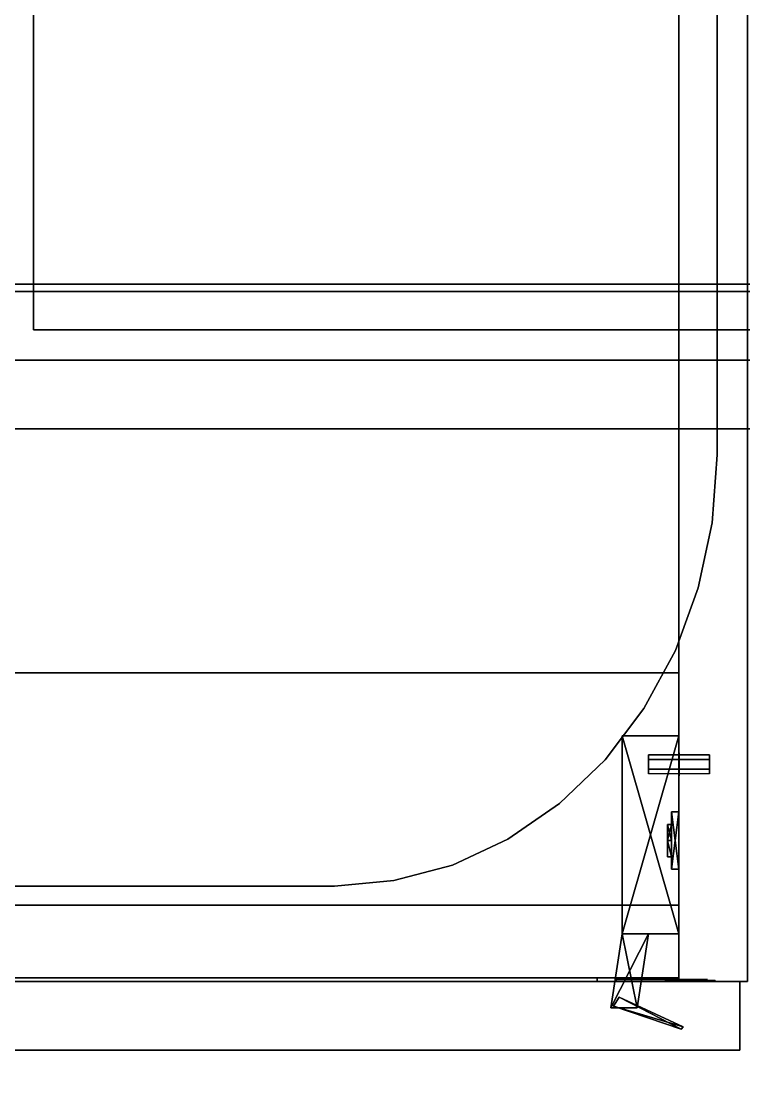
# Model space of a CAD drawing. Extents: x 0 to 6014, y -2463 to 0.
# Drawn here: x 2682.3 to 2872, y -820.3 to -541.1 of the extents above; entities that cross this region are included whole.
import ezdxf

# ---------------------------------------------------------------- set-up
doc = ezdxf.new("R2010")
doc.units = 0
for name, color, linetype in [('LAYER0', 7, 'CONTINUOUS'), ('LAYER1', 7, 'CONTINUOUS'), ('LAYER139', 7, 'CONTINUOUS'), ('LAYER140', 7, 'CONTINUOUS'), ('LAYER172', 34, 'CONTINUOUS'), ('LAYER256', 251, 'CONTINUOUS'), ('LAYER257', 251, 'CONTINUOUS'), ('LAYER277', 7, 'CONTINUOUS'), ('LAYER288', 34, 'CONTINUOUS'), ('LAYER379', 34, 'CONTINUOUS'), ('LAYER383', 7, 'CONTINUOUS'), ('LAYER43', 7, 'CONTINUOUS'), ('LAYER53', 7, 'CONTINUOUS'), ('LAYER54', 7, 'CONTINUOUS'), ('LAYER56', 28, 'CONTINUOUS'), ('LAYER57', 253, 'CONTINUOUS'), ('LAYER58', 28, 'CONTINUOUS'), ('LAYER59', 253, 'CONTINUOUS'), ('LAYER60', 250, 'CONTINUOUS'), ('LAYER61', 7, 'CONTINUOUS'), ('LAYER64', 254, 'CONTINUOUS')]:
    doc.layers.add(name, color=color, linetype=linetype)

msp = doc.modelspace()

# ---------------------------------------------------------------- linework, layer by layer
at = {"layer": 'LAYER0'}
for points, invisible_edges in [([(1510, -275), (4585, -10), (2107, -1850), (1510, -275)], 7), ([(1510, -10, 5), (2107, -1850, 5), (4585, -10, 5), (1510, -10, 5)], 3), ([(2107, -1850), (4585, -10), (2107, -2463), (2107, -1850)], 3), ([(2107, -2463), (4585, -10), (4585, -650), (2107, -2463)], 5), ([(4585, -10, 5), (2107, -1850, 5), (4585, -650, 5), (4585, -10, 5)], 3), ([(2107, -2463), (4585, -650), (6013.69, -2463), (2107, -2463)], 3), ([(2107, -1850, 5), (6013.69, -2463, 5), (4585, -650, 5), (2107, -1850, 5)], 7)]:
    msp.add_3dface(points, dxfattribs=dict(at, invisible_edges=invisible_edges))
at = {"layer": 'LAYER139', "invisible_edges": 1}
for points in [[(2573, -160, 2384), (3434, -630, 2384), (3434, -160, 2384), (2573, -160, 2384)], [(3434, -630, 2384), (2573, -160, 2384), (2573, -630, 2384), (3434, -630, 2384)], [(2573, -630, 2366), (3434, -160, 2366), (3434, -630, 2366), (2573, -630, 2366)], [(3434, -160, 2366), (2573, -630, 2366), (2573, -160, 2366), (3434, -160, 2366)], [(2573, -630, 2366), (3434, -630, 2384), (2573, -630, 2384), (2573, -630, 2366)], [(3434, -630, 2384), (2573, -630, 2366), (3434, -630, 2366), (3434, -630, 2384)]]:
    msp.add_3dface(points, dxfattribs=at)
at = {"layer": 'LAYER140', "invisible_edges": 1}
for points in [[(3434, -160, 1906), (2573, -630, 1906), (2573, -160, 1906), (3434, -160, 1906)], [(2573, -630, 1906), (3434, -160, 1906), (3434, -630, 1906), (2573, -630, 1906)], [(3434, -630, 1924), (2573, -160, 1924), (2573, -630, 1924), (3434, -630, 1924)], [(2573, -160, 1924), (3434, -630, 1924), (3434, -160, 1924), (2573, -160, 1924)], [(3434, -630, 1924), (2573, -630, 1906), (3434, -630, 1906), (3434, -630, 1924)], [(2573, -630, 1906), (3434, -630, 1924), (2573, -630, 1924), (2573, -630, 1906)]]:
    msp.add_3dface(points, dxfattribs=at)
at = {"layer": 'LAYER172', "invisible_edges": 1}
for points in [[(3002, -630, 1872), (2557, -630, 2382), (3002, -630, 2382), (3002, -630, 1872)], [(2557, -630, 2382), (3002, -630, 1872), (2557, -630, 1872), (2557, -630, 2382)], [(3002, -630, 1872), (2557, -648, 1872), (2557, -630, 1872), (3002, -630, 1872)], [(2557, -648, 1872), (3002, -630, 1872), (3002, -648, 1872), (2557, -648, 1872)], [(3002, -648, 2382), (2557, -630, 2382), (2557, -648, 2382), (3002, -648, 2382)], [(2557, -630, 2382), (3002, -648, 2382), (3002, -630, 2382), (2557, -630, 2382)], [(2557, -648, 1872), (3002, -648, 2382), (2557, -648, 2382), (2557, -648, 1872)], [(3002, -648, 2382), (2557, -648, 1872), (3002, -648, 1872), (3002, -648, 2382)]]:
    msp.add_3dface(points, dxfattribs=at)
at = {"layer": 'LAYER256', "invisible_edges": 1}
for points in [[(2454, -160, 1886), (3437, -610, 1886), (3437, -160, 1886), (2454, -160, 1886)], [(3437, -610, 1886), (2454, -160, 1886), (2454, -610, 1886), (3437, -610, 1886)], [(2454, -610, 1868), (3437, -160, 1868), (3437, -610, 1868), (2454, -610, 1868)], [(3437, -160, 1868), (2454, -610, 1868), (2454, -160, 1868), (3437, -160, 1868)], [(2454, -610, 1868), (3437, -610, 1886), (2454, -610, 1886), (2454, -610, 1868)], [(3437, -610, 1886), (2454, -610, 1868), (3437, -610, 1868), (3437, -610, 1886)]]:
    msp.add_3dface(points, dxfattribs=at)
at = {"layer": 'LAYER257', "invisible_edges": 1}
for points in [[(3437, -160, 1470), (2454, -610, 1470), (2454, -160, 1470), (3437, -160, 1470)], [(2454, -610, 1470), (3437, -160, 1470), (3437, -610, 1470), (2454, -610, 1470)], [(3437, -610, 1488), (2454, -160, 1488), (2454, -610, 1488), (3437, -610, 1488)], [(2454, -160, 1488), (3437, -610, 1488), (3437, -160, 1488), (2454, -160, 1488)], [(3437, -610, 1488), (2454, -610, 1470), (3437, -610, 1470), (3437, -610, 1488)], [(2454, -610, 1470), (3437, -610, 1488), (2454, -610, 1488), (2454, -610, 1470)]]:
    msp.add_3dface(points, dxfattribs=at)
at = {"layer": 'LAYER277', "invisible_edges": 1}
for points in [[(2685.5, -622, 1837), (2685.5, -190, 1487), (2685.5, -622, 1487), (2685.5, -622, 1837)], [(2685.5, -190, 1487), (2685.5, -622, 1837), (2685.5, -190, 1837), (2685.5, -190, 1487)], [(3205.5, -622, 1487), (2685.5, -190, 1487), (3205.5, -190, 1487), (3205.5, -622, 1487)], [(2685.5, -190, 1487), (3205.5, -622, 1487), (2685.5, -622, 1487), (2685.5, -190, 1487)], [(2685.5, -622, 1837), (3205.5, -190, 1837), (2685.5, -190, 1837), (2685.5, -622, 1837)], [(3205.5, -190, 1837), (2685.5, -622, 1837), (3205.5, -622, 1837), (3205.5, -190, 1837)], [(3205.5, -622, 1487), (2685.5, -622, 1837), (2685.5, -622, 1487), (3205.5, -622, 1487)], [(2685.5, -622, 1837), (3205.5, -622, 1487), (3205.5, -622, 1837), (2685.5, -622, 1837)]]:
    msp.add_3dface(points, dxfattribs=at)
at = {"layer": 'LAYER288', "invisible_edges": 1}
for points in [[(1658, -480, 1905), (3452, -630, 1905), (3452, -480, 1905), (1658, -480, 1905)], [(3452, -630, 1905), (1658, -480, 1905), (1658, -630, 1905), (3452, -630, 1905)], [(1658, -630, 1887), (3452, -480, 1887), (3452, -630, 1887), (1658, -630, 1887)], [(3452, -480, 1887), (1658, -630, 1887), (1658, -480, 1887), (3452, -480, 1887)], [(1658, -630, 1887), (3452, -630, 1905), (1658, -630, 1905), (1658, -630, 1887)], [(3452, -630, 1905), (1658, -630, 1887), (3452, -630, 1887), (3452, -630, 1905)]]:
    msp.add_3dface(points, dxfattribs=at)
at = {"layer": 'LAYER379', "invisible_edges": 1}
for points in [[(3452, -612, 2574), (1658, -612, 2385), (1658, -612, 2574), (3452, -612, 2574)], [(1658, -612, 2385), (3452, -612, 2574), (3452, -612, 2385), (1658, -612, 2385)], [(3452, -630, 2385), (1658, -612, 2385), (3452, -612, 2385), (3452, -630, 2385)], [(1658, -612, 2385), (3452, -630, 2385), (1658, -630, 2385), (1658, -612, 2385)], [(1658, -630, 2574), (3452, -612, 2574), (1658, -612, 2574), (1658, -630, 2574)], [(3452, -612, 2574), (1658, -630, 2574), (3452, -630, 2574), (3452, -612, 2574)], [(3452, -630, 2385), (1658, -630, 2574), (1658, -630, 2385), (3452, -630, 2385)], [(1658, -630, 2574), (3452, -630, 2385), (3452, -630, 2574), (1658, -630, 2574)]]:
    msp.add_3dface(points, dxfattribs=at)
at = {"layer": 'LAYER383'}
for points, invisible_edges in [([(3455, -833, 895), (2865.03, -654.77, 895), (3455, -170, 895), (3455, -833, 895)], 3), ([(2865.03, -453.84, 895), (3455, -170, 895), (2865.03, -654.77, 895), (2865.03, -453.84, 895)], 3), ([(3455, -170, 915), (2865.03, -453.84, 915), (3455, -833, 915), (3455, -170, 915)], 3), ([(2865.03, -654.77, 915), (3455, -833, 915), (2865.03, -453.84, 915), (2865.03, -654.77, 915)], 3), ([(3455, -833, 895), (2863.72, -672.67, 895), (2865.03, -654.77, 895), (3455, -833, 895)], 5), ([(2863.72, -672.67, 915), (3455, -833, 915), (2865.03, -654.77, 915), (2863.72, -672.67, 915)], 3), ([(3455, -833, 895), (2860.08, -689.6799, 895), (2863.72, -672.67, 895), (3455, -833, 895)], 5), ([(2860.08, -689.6799, 915), (3455, -833, 915), (2863.72, -672.67, 915), (2860.08, -689.6799, 915)], 3), ([(3455, -833, 895), (2854.09, -706.11, 895), (2860.08, -689.6799, 895), (3455, -833, 895)], 5), ([(2854.09, -706.11, 915), (3455, -833, 915), (2860.08, -689.6799, 915), (2854.09, -706.11, 915)], 3), ([(3455, -833, 895), (2845.76, -721.36, 895), (2854.09, -706.11, 895), (3455, -833, 895)], 5), ([(2845.76, -721.36, 915), (3455, -833, 915), (2854.09, -706.11, 915), (2845.76, -721.36, 915)], 3), ([(3455, -833, 895), (2835.61, -734.85, 895), (2845.76, -721.36, 895), (3455, -833, 895)], 5), ([(2835.61, -734.85, 915), (3455, -833, 915), (2845.76, -721.36, 915), (2835.61, -734.85, 915)], 3), ([(3455, -833, 895), (2823.63, -746.29, 895), (2835.61, -734.85, 895), (3455, -833, 895)], 5), ([(2823.63, -746.29, 915), (3455, -833, 915), (2835.61, -734.85, 915), (2823.63, -746.29, 915)], 3), ([(3455, -833, 895), (2810.09, -755.6799, 895), (2823.63, -746.29, 895), (3455, -833, 895)], 5), ([(2810.09, -755.6799, 915), (3455, -833, 915), (2823.63, -746.29, 915), (2810.09, -755.6799, 915)], 3), ([(3455, -833, 895), (2795.51, -762.4299, 895), (2810.09, -755.6799, 895), (3455, -833, 895)], 5), ([(2795.51, -762.4299, 915), (3455, -833, 915), (2810.09, -755.6799, 915), (2795.51, -762.4299, 915)], 3), ([(150, -833, 895), (1005.45, -762.3, 895), (3455, -833, 895), (150, -833, 895)], 3), ([(1005.45, -762.3, 915), (150, -833, 915), (3455, -833, 915), (1005.45, -762.3, 915)], 5), ([(3455, -833, 895), (1005.45, -762.3, 895), (1363.41, -762.3, 895), (3455, -833, 895)], 5), ([(1005.45, -762.3, 915), (3455, -833, 915), (1363.41, -762.3, 915), (1005.45, -762.3, 915)], 3), ([(3455, -833, 895), (1363.41, -762.3, 895), (2524.74, -768, 895), (3455, -833, 895)], 7), ([(1363.41, -762.3, 915), (3455, -833, 915), (2524.74, -768, 915), (1363.41, -762.3, 915)], 7), ([(3455, -833, 895), (2780.15, -766.53, 895), (2795.51, -762.4299, 895), (3455, -833, 895)], 5), ([(2780.15, -766.53, 915), (3455, -833, 915), (2795.51, -762.4299, 915), (2780.15, -766.53, 915)], 3), ([(3455, -833, 895), (2764.53, -768, 895), (2780.15, -766.53, 895), (3455, -833, 895)], 5), ([(2764.53, -768, 915), (3455, -833, 915), (2780.15, -766.53, 915), (2764.53, -768, 915)], 3), ([(3455, -833, 895), (2524.74, -768, 895), (2764.53, -768, 895), (3455, -833, 895)], 5), ([(2524.74, -768, 915), (3455, -833, 915), (2764.53, -768, 915), (2524.74, -768, 915)], 3)]:
    msp.add_3dface(points, dxfattribs=dict(at, invisible_edges=invisible_edges))
at = {"layer": 'LAYER43', "invisible_edges": 1}
for points in [[(2855, -160, 156), (2421, -793, 156), (2421, -160, 156), (2855, -160, 156)], [(2421, -793, 156), (2855, -160, 156), (2855, -793, 156), (2421, -793, 156)], [(2855, -793, 174), (2421, -160, 174), (2421, -793, 174), (2855, -793, 174)], [(2421, -160, 174), (2855, -793, 174), (2855, -160, 174), (2421, -160, 174)], [(2855, -160, 156), (2855, -793, 174), (2855, -793, 156), (2855, -160, 156)], [(2855, -793, 174), (2855, -160, 156), (2855, -160, 174), (2855, -793, 174)], [(2855, -793, 174), (2421, -793, 156), (2855, -793, 156), (2855, -793, 174)], [(2421, -793, 156), (2855, -793, 174), (2421, -793, 174), (2421, -793, 156)]]:
    msp.add_3dface(points, dxfattribs=at)
at = {"layer": 'LAYER53', "invisible_edges": 1}
for points in [[(2855, -160, 155), (2855, -793, 905), (2855, -160, 905), (2855, -160, 155)], [(2855, -793, 905), (2855, -160, 155), (2855, -793, 155), (2855, -793, 905)], [(2855, -160, 155), (2873, -793, 155), (2855, -793, 155), (2855, -160, 155)], [(2873, -793, 155), (2855, -160, 155), (2873, -160, 155), (2873, -793, 155)], [(2873, -160, 905), (2855, -793, 905), (2873, -793, 905), (2873, -160, 905)], [(2855, -793, 905), (2873, -160, 905), (2855, -160, 905), (2855, -793, 905)], [(2873, -793, 155), (2855, -793, 905), (2855, -793, 155), (2873, -793, 155)], [(2855, -793, 905), (2873, -793, 155), (2873, -793, 905), (2855, -793, 905)]]:
    msp.add_3dface(points, dxfattribs=at)
at = {"layer": 'LAYER54', "invisible_edges": 1}
for points in [[(2855, -712, 886.5), (2421, -792, 886.5), (2421, -712, 886.5), (2855, -712, 886.5)], [(2421, -792, 886.5), (2855, -712, 886.5), (2855, -792, 886.5), (2421, -792, 886.5)], [(2421, -712, 904.5), (2855, -712, 886.5), (2421, -712, 886.5), (2421, -712, 904.5)], [(2855, -712, 886.5), (2421, -712, 904.5), (2855, -712, 904.5), (2855, -712, 886.5)], [(2855, -792, 904.5), (2421, -712, 904.5), (2421, -792, 904.5), (2855, -792, 904.5)], [(2421, -712, 904.5), (2855, -792, 904.5), (2855, -712, 904.5), (2421, -712, 904.5)], [(2855, -712, 886.5), (2855, -792, 904.5), (2855, -792, 886.5), (2855, -712, 886.5)], [(2855, -792, 904.5), (2855, -712, 886.5), (2855, -712, 904.5), (2855, -792, 904.5)], [(2855, -792, 904.5), (2421, -792, 886.5), (2855, -792, 886.5), (2855, -792, 904.5)], [(2421, -792, 886.5), (2855, -792, 904.5), (2421, -792, 904.5), (2421, -792, 886.5)]]:
    msp.add_3dface(points, dxfattribs=at)
at = {"layer": 'LAYER56'}
for points in [[(2833.5, -792, 279), (2833.5, -793, 279), (2833.5, -792, 279)], [(2833.5, -792, 237), (2851.5, -792, 237), (2851.5, -792, 237), (2833.5, -792, 237)], [(2833.5, -792, 279), (2851.5, -792, 279), (2851.5, -792, 279), (2833.5, -792, 279)], [(2851.5, -792, 237), (2851.5, -793, 237), (2833.5, -793, 237), (2833.5, -792, 237)], [(2833.5, -793, 237), (2833.5, -793, 279), (2833.5, -792, 279), (2833.5, -792, 237)], [(2851.5, -792, 279), (2851.5, -793, 279), (2833.5, -793, 279), (2833.5, -792, 279)], [(2833.5, -793, 237), (2851.5, -793, 237), (2851.5, -793, 279), (2833.5, -793, 279)], [(2838.5, -792, 249), (2838.5, -793, 249), (2838.5, -793, 267), (2838.5, -792, 267)], [(2838.5, -792, 249), (2838.5, -793, 249), (2851.5, -793, 249), (2851.5, -792, 249)], [(2838.5, -792, 267), (2838.5, -793, 267), (2851.5, -793, 267), (2851.5, -792, 267)], [(2838.5, -793, 249), (2838.5, -793, 267), (2838.5, -793, 249)], [(2851.5, -792, 249), (2851.5, -793, 249), (2851.5, -793, 237), (2851.5, -792, 237)], [(2851.5, -792, 267), (2851.5, -793, 267), (2851.5, -793, 279), (2851.5, -792, 279)], [(2851.5, -793, 249), (2851.5, -793, 237), (2851.5, -793, 249)], [(2851.5, -793, 267), (2851.5, -793, 279), (2851.5, -793, 267)]]:
    msp.add_3dface(points, dxfattribs=at)
for points, invisible_edges in [([(2833.5, -792, 279), (2833.5, -792, 237), (2838.5, -792, 249), (2838.5, -792, 267)], 10), ([(2833.5, -792, 237), (2838.5, -792, 249), (2851.5, -792, 249), (2851.5, -792, 237)], 1), ([(2833.5, -792, 279), (2838.5, -792, 267), (2851.5, -792, 267), (2851.5, -792, 279)], 1), ([(2851.5, -792.5, 267), (2851.5, -792.5, 249), (2838.5, -792.5, 249), (2838.5, -792.5, 267)], 1), ([(2855.709, -792.5, 263.3167), (2855.5, -792.5, 252.5), (2851.5, -792.5, 249), (2851.5, -792.5, 267)], 5), ([(2851.5, -792.75, 245), (2856.475, -792.75, 245.9896), (2855.5, -792.75, 252.5), (2851.5, -792.75, 249)], 2), ([(2856.475, -792.75, 270.0104), (2851.5, -792.75, 271), (2851.5, -792.75, 267), (2855.5, -792.75, 263.5)], 8), ([(2862.5, -792.5, 263.5), (2862.5, -792.5, 252.5), (2855.5, -792.5, 252.5), (2855.709, -792.5, 263.3167)], 4), ([(2856.475, -792.75, 245.9896), (2860.692, -792.75, 248.8076), (2859, -792.75, 252.5), (2855.5, -792.75, 252.5)], 10), ([(2860.692, -792.75, 267.1924), (2856.475, -792.75, 270.0104), (2855.5, -792.75, 263.5), (2859, -792.75, 263.5)], 10), ([(2860.692, -792.75, 248.8076), (2863.51, -792.75, 253.0251), (2862.5, -792.75, 252.5), (2859, -792.75, 252.5)], 10), ([(2863.51, -792.75, 262.9749), (2860.692, -792.75, 267.1924), (2859, -792.75, 263.5), (2862.5, -792.75, 263.5)], 10), ([(2863.51, -792.75, 253.0251), (2864.5, -792.75, 258), (2862.5, -792.75, 258), (2862.5, -792.75, 252.5)], 10), ([(2864.5, -792.75, 258), (2863.51, -792.75, 262.9749), (2862.5, -792.75, 263.5), (2862.5, -792.75, 258)], 10)]:
    msp.add_3dface(points, dxfattribs=dict(at, invisible_edges=invisible_edges))
at = {"layer": 'LAYER57'}
for points in [[(2855, -780.5, 251.2174), (2840.079, -780.5, 251.2174), (2855, -728.5, 251.2174), (2855, -780.5, 251.2174)], [(2855, -728.5, 251.2174), (2840.079, -780.5, 251.2174), (2840.079, -728.5, 251.2174), (2855, -728.5, 251.2174)], [(2855, -728.5, 251.2174), (2840.079, -728.5, 251.2174), (2855, -728.5, 264.7826), (2855, -728.5, 251.2174)], [(2855, -728.5, 264.7826), (2840.079, -728.5, 251.2174), (2840.079, -728.5, 264.7826), (2855, -728.5, 264.7826)], [(2855, -728.5, 264.7826), (2840.079, -728.5, 264.7826), (2855, -780.5, 264.7826), (2855, -728.5, 264.7826)], [(2855, -780.5, 264.7826), (2840.079, -728.5, 264.7826), (2840.079, -780.5, 264.7826), (2855, -780.5, 264.7826)], [(2840.079, -780.5, 251.2174), (2840.079, -780.5, 264.7826), (2840.079, -728.5, 251.2174), (2840.079, -780.5, 251.2174)], [(2840.079, -728.5, 251.2174), (2840.079, -780.5, 264.7826), (2840.079, -728.5, 264.7826), (2840.079, -728.5, 251.2174)], [(2853.01, -763.5, 284), (2855, -763.5, 284), (2855, -748.5, 284), (2853.01, -763.5, 284)], [(2853.01, -763.5, 284), (2855, -748.5, 284), (2853.01, -748.5, 284), (2853.01, -763.5, 284)], [(2853.01, -748.5, 284), (2855, -748.5, 284), (2855, -748.5, 232), (2853.01, -748.5, 284)], [(2853.01, -748.5, 284), (2855, -748.5, 232), (2853.01, -748.5, 232), (2853.01, -748.5, 284)], [(2853.01, -748.5, 232), (2855, -748.5, 232), (2855, -763.5, 232), (2853.01, -748.5, 232)], [(2853.01, -748.5, 232), (2855, -763.5, 232), (2853.01, -763.5, 232), (2853.01, -748.5, 232)], [(2853.01, -763.5, 232), (2853.01, -763.5, 284), (2853.01, -748.5, 284), (2853.01, -763.5, 232)], [(2853.01, -763.5, 232), (2853.01, -748.5, 284), (2853.01, -748.5, 232), (2853.01, -763.5, 232)], [(2852.016, -756, 271.2909), (2852.016, -751.7573, 276.0869), (2853.01, -756, 271.2909), (2852.016, -756, 271.2909)], [(2853.01, -756, 271.2909), (2852.016, -751.7573, 276.0869), (2853.01, -751.7573, 276.0869), (2853.01, -756, 271.2909)], [(2852.016, -751.7573, 276.0869), (2852.016, -756, 280.883), (2853.01, -751.7573, 276.0869), (2852.016, -751.7573, 276.0869)], [(2853.01, -751.7573, 276.0869), (2852.016, -756, 280.883), (2853.01, -756, 280.883), (2853.01, -751.7573, 276.0869)], [(2852.016, -756, 280.883), (2852.016, -751.7573, 276.0869), (2852.016, -760.2427, 276.0869), (2852.016, -756, 280.883)], [(2852.016, -760.2427, 276.0869), (2852.016, -751.7573, 276.0869), (2852.016, -756, 271.2909), (2852.016, -760.2427, 276.0869)], [(2852.016, -756, 235.117), (2852.016, -751.7573, 239.913), (2853.01, -756, 235.117), (2852.016, -756, 235.117)], [(2853.01, -756, 235.117), (2852.016, -751.7573, 239.913), (2853.01, -751.7573, 239.913), (2853.01, -756, 235.117)], [(2852.016, -751.7573, 239.913), (2852.016, -756, 244.7091), (2853.01, -751.7573, 239.913), (2852.016, -751.7573, 239.913)], [(2853.01, -751.7573, 239.913), (2852.016, -756, 244.7091), (2853.01, -756, 244.7091), (2853.01, -751.7573, 239.913)], [(2852.016, -756, 244.7091), (2852.016, -751.7573, 239.913), (2852.016, -760.2427, 239.913), (2852.016, -756, 244.7091)], [(2852.016, -760.2427, 239.913), (2852.016, -751.7573, 239.913), (2852.016, -756, 235.117), (2852.016, -760.2427, 239.913)], [(2853.01, -756, 280.883), (2853.01, -751.7573, 276.0869), (2853.01, -756, 271.2909), (2853.01, -756, 280.883)], [(2853.01, -756, 244.7091), (2853.01, -751.7573, 239.913), (2853.01, -756, 235.117), (2853.01, -756, 244.7091)], [(2852.016, -760.2427, 276.0869), (2852.016, -756, 271.2909), (2853.01, -760.2427, 276.0869), (2852.016, -760.2427, 276.0869)], [(2853.01, -760.2427, 276.0869), (2852.016, -756, 271.2909), (2853.01, -756, 271.2909), (2853.01, -760.2427, 276.0869)], [(2853.01, -756, 280.883), (2852.016, -756, 280.883), (2853.01, -760.2427, 276.0869), (2853.01, -756, 280.883)], [(2853.01, -760.2427, 276.0869), (2852.016, -756, 280.883), (2852.016, -760.2427, 276.0869), (2853.01, -760.2427, 276.0869)], [(2852.016, -760.2427, 239.913), (2852.016, -756, 235.117), (2853.01, -760.2427, 239.913), (2852.016, -760.2427, 239.913)], [(2853.01, -760.2427, 239.913), (2852.016, -756, 235.117), (2853.01, -756, 235.117), (2853.01, -760.2427, 239.913)], [(2853.01, -756, 244.7091), (2852.016, -756, 244.7091), (2853.01, -760.2427, 239.913), (2853.01, -756, 244.7091)], [(2853.01, -760.2427, 239.913), (2852.016, -756, 244.7091), (2852.016, -760.2427, 239.913), (2853.01, -760.2427, 239.913)], [(2853.01, -756, 280.883), (2853.01, -756, 271.2909), (2853.01, -760.2427, 276.0869), (2853.01, -756, 280.883)], [(2853.01, -756, 244.7091), (2853.01, -756, 235.117), (2853.01, -760.2427, 239.913), (2853.01, -756, 244.7091)], [(2855, -763.5, 232), (2855, -763.5, 284), (2853.01, -763.5, 284), (2855, -763.5, 232)], [(2855, -763.5, 232), (2853.01, -763.5, 284), (2853.01, -763.5, 232), (2855, -763.5, 232)], [(2844.058, -799.8654, 251.2174), (2837.094, -799.8654, 251.2174), (2847.042, -780.5, 251.2174), (2844.058, -799.8654, 251.2174)], [(2847.042, -780.5, 251.2174), (2837.094, -799.8654, 251.2174), (2840.079, -780.5, 251.2174), (2847.042, -780.5, 251.2174)], [(2844.058, -799.8654, 264.7826), (2840.079, -780.5, 264.7826), (2837.094, -799.8654, 264.7826), (2844.058, -799.8654, 264.7826)], [(2837.094, -799.8654, 251.2174), (2837.094, -799.8654, 264.7826), (2840.079, -780.5, 251.2174), (2837.094, -799.8654, 251.2174)], [(2840.079, -780.5, 251.2174), (2837.094, -799.8654, 264.7826), (2840.079, -780.5, 264.7826), (2840.079, -780.5, 251.2174)], [(2847.042, -780.5, 264.7826), (2840.079, -780.5, 264.7826), (2844.058, -799.8654, 264.7826), (2847.042, -780.5, 264.7826)], [(2839.308, -797.0753, 252.3477), (2855.591, -805.5, 252.3477), (2837.818, -799.4556, 252.3477), (2839.308, -797.0753, 252.3477)], [(2839.308, -797.0753, 263.652), (2837.818, -799.4556, 263.652), (2856.082, -804.9226, 263.652), (2839.308, -797.0753, 263.652)], [(2856.082, -804.9226, 252.3477), (2855.591, -805.5, 252.3477), (2839.308, -797.0753, 252.3477), (2856.082, -804.9226, 252.3477)], [(2856.082, -804.9226, 263.652), (2837.818, -799.4556, 263.652), (2855.591, -805.5, 263.652), (2856.082, -804.9226, 263.652)], [(2855.591, -805.5, 252.3477), (2855.591, -805.5, 263.652), (2837.818, -799.4556, 252.3477), (2855.591, -805.5, 252.3477)], [(2837.818, -799.4556, 252.3477), (2855.591, -805.5, 263.652), (2837.818, -799.4556, 263.652), (2837.818, -799.4556, 252.3477)]]:
    msp.add_3dface(points, dxfattribs=at)
at = {"layer": 'LAYER58'}
for points in [[(2833.5, -792, 823), (2833.5, -793, 823), (2833.5, -792, 823)], [(2833.5, -792, 781), (2851.5, -792, 781), (2851.5, -792, 781), (2833.5, -792, 781)], [(2833.5, -792, 823), (2851.5, -792, 823), (2851.5, -792, 823), (2833.5, -792, 823)], [(2851.5, -792, 781), (2851.5, -793, 781), (2833.5, -793, 781), (2833.5, -792, 781)], [(2833.5, -793, 781), (2833.5, -793, 823), (2833.5, -792, 823), (2833.5, -792, 781)], [(2851.5, -792, 823), (2851.5, -793, 823), (2833.5, -793, 823), (2833.5, -792, 823)], [(2833.5, -793, 781), (2851.5, -793, 781), (2851.5, -793, 823), (2833.5, -793, 823)], [(2838.5, -792, 793), (2838.5, -793, 793), (2838.5, -793, 811), (2838.5, -792, 811)], [(2838.5, -792, 793), (2838.5, -793, 793), (2851.5, -793, 793), (2851.5, -792, 793)], [(2838.5, -792, 811), (2838.5, -793, 811), (2851.5, -793, 811), (2851.5, -792, 811)], [(2838.5, -793, 793), (2838.5, -793, 811), (2838.5, -793, 793)], [(2851.5, -792, 793), (2851.5, -793, 793), (2851.5, -793, 781), (2851.5, -792, 781)], [(2851.5, -792, 811), (2851.5, -793, 811), (2851.5, -793, 823), (2851.5, -792, 823)], [(2851.5, -793, 793), (2851.5, -793, 781), (2851.5, -793, 793)], [(2851.5, -793, 811), (2851.5, -793, 823), (2851.5, -793, 811)]]:
    msp.add_3dface(points, dxfattribs=at)
for points, invisible_edges in [([(2833.5, -792, 823), (2833.5, -792, 781), (2838.5, -792, 793), (2838.5, -792, 811)], 10), ([(2833.5, -792, 781), (2838.5, -792, 793), (2851.5, -792, 793), (2851.5, -792, 781)], 1), ([(2833.5, -792, 823), (2838.5, -792, 811), (2851.5, -792, 811), (2851.5, -792, 823)], 1), ([(2851.5, -792.5, 811), (2851.5, -792.5, 793), (2838.5, -792.5, 793), (2838.5, -792.5, 811)], 1), ([(2855.709, -792.5, 807.3167), (2855.5, -792.5, 796.5), (2851.5, -792.5, 793), (2851.5, -792.5, 811)], 5), ([(2851.5, -792.75, 789), (2856.475, -792.75, 789.9896), (2855.5, -792.75, 796.5), (2851.5, -792.75, 793)], 2), ([(2856.475, -792.75, 814.0104), (2851.5, -792.75, 815), (2851.5, -792.75, 811), (2855.5, -792.75, 807.5)], 8), ([(2862.5, -792.5, 807.5), (2862.5, -792.5, 796.5), (2855.5, -792.5, 796.5), (2855.709, -792.5, 807.3167)], 4), ([(2856.475, -792.75, 789.9896), (2860.692, -792.75, 792.8076), (2859, -792.75, 796.5), (2855.5, -792.75, 796.5)], 10), ([(2860.692, -792.75, 811.1924), (2856.475, -792.75, 814.0104), (2855.5, -792.75, 807.5), (2859, -792.75, 807.5)], 10), ([(2860.692, -792.75, 792.8076), (2863.51, -792.75, 797.0251), (2862.5, -792.75, 796.5), (2859, -792.75, 796.5)], 10), ([(2863.51, -792.75, 806.9749), (2860.692, -792.75, 811.1924), (2859, -792.75, 807.5), (2862.5, -792.75, 807.5)], 10), ([(2863.51, -792.75, 797.0251), (2864.5, -792.75, 802), (2862.5, -792.75, 802), (2862.5, -792.75, 796.5)], 10), ([(2864.5, -792.75, 802), (2863.51, -792.75, 806.9749), (2862.5, -792.75, 807.5), (2862.5, -792.75, 802)], 10)]:
    msp.add_3dface(points, dxfattribs=dict(at, invisible_edges=invisible_edges))
at = {"layer": 'LAYER59'}
for points in [[(2855, -780.5, 795.2174), (2840.079, -780.5, 795.2174), (2855, -728.5, 795.2174), (2855, -780.5, 795.2174)], [(2855, -728.5, 795.2174), (2840.079, -780.5, 795.2174), (2840.079, -728.5, 795.2174), (2855, -728.5, 795.2174)], [(2855, -728.5, 795.2174), (2840.079, -728.5, 795.2174), (2855, -728.5, 808.7826), (2855, -728.5, 795.2174)], [(2855, -728.5, 808.7826), (2840.079, -728.5, 795.2174), (2840.079, -728.5, 808.7826), (2855, -728.5, 808.7826)], [(2855, -728.5, 808.7826), (2840.079, -728.5, 808.7826), (2855, -780.5, 808.7826), (2855, -728.5, 808.7826)], [(2855, -780.5, 808.7826), (2840.079, -728.5, 808.7826), (2840.079, -780.5, 808.7826), (2855, -780.5, 808.7826)], [(2840.079, -780.5, 795.2174), (2840.079, -780.5, 808.7826), (2840.079, -728.5, 795.2174), (2840.079, -780.5, 795.2174)], [(2840.079, -728.5, 795.2174), (2840.079, -780.5, 808.7826), (2840.079, -728.5, 808.7826), (2840.079, -728.5, 795.2174)], [(2853.01, -763.5, 828), (2855, -763.5, 828), (2855, -748.5, 828), (2853.01, -763.5, 828)], [(2853.01, -763.5, 828), (2855, -748.5, 828), (2853.01, -748.5, 828), (2853.01, -763.5, 828)], [(2853.01, -748.5, 828), (2855, -748.5, 828), (2855, -748.5, 776), (2853.01, -748.5, 828)], [(2853.01, -748.5, 828), (2855, -748.5, 776), (2853.01, -748.5, 776), (2853.01, -748.5, 828)], [(2853.01, -748.5, 776), (2855, -748.5, 776), (2855, -763.5, 776), (2853.01, -748.5, 776)], [(2853.01, -748.5, 776), (2855, -763.5, 776), (2853.01, -763.5, 776), (2853.01, -748.5, 776)], [(2853.01, -763.5, 776), (2853.01, -763.5, 828), (2853.01, -748.5, 828), (2853.01, -763.5, 776)], [(2853.01, -763.5, 776), (2853.01, -748.5, 828), (2853.01, -748.5, 776), (2853.01, -763.5, 776)], [(2852.016, -756, 815.291), (2852.016, -751.7573, 820.087), (2853.01, -756, 815.291), (2852.016, -756, 815.291)], [(2853.01, -756, 815.291), (2852.016, -751.7573, 820.087), (2853.01, -751.7573, 820.087), (2853.01, -756, 815.291)], [(2852.016, -751.7573, 820.087), (2852.016, -756, 824.883), (2853.01, -751.7573, 820.087), (2852.016, -751.7573, 820.087)], [(2853.01, -751.7573, 820.087), (2852.016, -756, 824.883), (2853.01, -756, 824.883), (2853.01, -751.7573, 820.087)], [(2852.016, -756, 824.883), (2852.016, -751.7573, 820.087), (2852.016, -760.2427, 820.087), (2852.016, -756, 824.883)], [(2852.016, -760.2427, 820.087), (2852.016, -751.7573, 820.087), (2852.016, -756, 815.291), (2852.016, -760.2427, 820.087)], [(2852.016, -756, 779.117), (2852.016, -751.7573, 783.913), (2853.01, -756, 779.117), (2852.016, -756, 779.117)], [(2853.01, -756, 779.117), (2852.016, -751.7573, 783.913), (2853.01, -751.7573, 783.913), (2853.01, -756, 779.117)], [(2852.016, -751.7573, 783.913), (2852.016, -756, 788.709), (2853.01, -751.7573, 783.913), (2852.016, -751.7573, 783.913)], [(2853.01, -751.7573, 783.913), (2852.016, -756, 788.709), (2853.01, -756, 788.709), (2853.01, -751.7573, 783.913)], [(2852.016, -756, 788.709), (2852.016, -751.7573, 783.913), (2852.016, -760.2427, 783.913), (2852.016, -756, 788.709)], [(2852.016, -760.2427, 783.913), (2852.016, -751.7573, 783.913), (2852.016, -756, 779.117), (2852.016, -760.2427, 783.913)], [(2853.01, -756, 824.883), (2853.01, -751.7573, 820.087), (2853.01, -756, 815.291), (2853.01, -756, 824.883)], [(2853.01, -756, 788.709), (2853.01, -751.7573, 783.913), (2853.01, -756, 779.117), (2853.01, -756, 788.709)], [(2852.016, -760.2427, 820.087), (2852.016, -756, 815.291), (2853.01, -760.2427, 820.087), (2852.016, -760.2427, 820.087)], [(2853.01, -760.2427, 820.087), (2852.016, -756, 815.291), (2853.01, -756, 815.291), (2853.01, -760.2427, 820.087)], [(2853.01, -756, 824.883), (2852.016, -756, 824.883), (2853.01, -760.2427, 820.087), (2853.01, -756, 824.883)], [(2853.01, -760.2427, 820.087), (2852.016, -756, 824.883), (2852.016, -760.2427, 820.087), (2853.01, -760.2427, 820.087)], [(2852.016, -760.2427, 783.913), (2852.016, -756, 779.117), (2853.01, -760.2427, 783.913), (2852.016, -760.2427, 783.913)], [(2853.01, -760.2427, 783.913), (2852.016, -756, 779.117), (2853.01, -756, 779.117), (2853.01, -760.2427, 783.913)], [(2853.01, -756, 788.709), (2852.016, -756, 788.709), (2853.01, -760.2427, 783.913), (2853.01, -756, 788.709)], [(2853.01, -760.2427, 783.913), (2852.016, -756, 788.709), (2852.016, -760.2427, 783.913), (2853.01, -760.2427, 783.913)], [(2853.01, -756, 824.883), (2853.01, -756, 815.291), (2853.01, -760.2427, 820.087), (2853.01, -756, 824.883)], [(2853.01, -756, 788.709), (2853.01, -756, 779.117), (2853.01, -760.2427, 783.913), (2853.01, -756, 788.709)], [(2855, -763.5, 776), (2855, -763.5, 828), (2853.01, -763.5, 828), (2855, -763.5, 776)], [(2855, -763.5, 776), (2853.01, -763.5, 828), (2853.01, -763.5, 776), (2855, -763.5, 776)], [(2844.058, -799.8654, 795.2174), (2837.094, -799.8654, 795.2174), (2847.042, -780.5, 795.2174), (2844.058, -799.8654, 795.2174)], [(2847.042, -780.5, 795.2174), (2837.094, -799.8654, 795.2174), (2840.079, -780.5, 795.2174), (2847.042, -780.5, 795.2174)], [(2844.058, -799.8654, 808.7826), (2840.079, -780.5, 808.7826), (2837.094, -799.8654, 808.7826), (2844.058, -799.8654, 808.7826)], [(2837.094, -799.8654, 795.2174), (2837.094, -799.8654, 808.7826), (2840.079, -780.5, 795.2174), (2837.094, -799.8654, 795.2174)], [(2840.079, -780.5, 795.2174), (2837.094, -799.8654, 808.7826), (2840.079, -780.5, 808.7826), (2840.079, -780.5, 795.2174)], [(2847.042, -780.5, 808.7826), (2840.079, -780.5, 808.7826), (2844.058, -799.8654, 808.7826), (2847.042, -780.5, 808.7826)], [(2839.308, -797.0753, 796.3477), (2855.591, -805.5, 796.3477), (2837.818, -799.4556, 796.3477), (2839.308, -797.0753, 796.3477)], [(2839.308, -797.0753, 807.652), (2837.818, -799.4556, 807.652), (2856.082, -804.9226, 807.652), (2839.308, -797.0753, 807.652)], [(2856.082, -804.9226, 796.3477), (2855.591, -805.5, 796.3477), (2839.308, -797.0753, 796.3477), (2856.082, -804.9226, 796.3477)], [(2856.082, -804.9226, 807.652), (2837.818, -799.4556, 807.652), (2855.591, -805.5, 807.652), (2856.082, -804.9226, 807.652)], [(2855.591, -805.5, 796.3477), (2855.591, -805.5, 807.652), (2837.818, -799.4556, 796.3477), (2855.591, -805.5, 796.3477)], [(2837.818, -799.4556, 796.3477), (2855.591, -805.5, 807.652), (2837.818, -799.4556, 807.652), (2837.818, -799.4556, 796.3477)]]:
    msp.add_3dface(points, dxfattribs=at)
at = {"layer": 'LAYER60', "invisible_edges": 1}
for points in [[(2405, -793, 902), (2871, -793, 158), (2405, -793, 158), (2405, -793, 902)], [(2871, -793, 158), (2405, -793, 902), (2871, -793, 902), (2871, -793, 158)], [(2405, -811, 158), (2871, -793, 158), (2871, -811, 158), (2405, -811, 158)], [(2871, -793, 158), (2405, -811, 158), (2405, -793, 158), (2871, -793, 158)], [(2405, -793, 902), (2871, -811, 902), (2871, -793, 902), (2405, -793, 902)], [(2871, -811, 902), (2405, -793, 902), (2405, -811, 902), (2871, -811, 902)], [(2871, -811, 902), (2871, -793, 158), (2871, -793, 902), (2871, -811, 902)], [(2871, -793, 158), (2871, -811, 902), (2871, -811, 158), (2871, -793, 158)], [(2871, -811, 902), (2405, -811, 158), (2871, -811, 158), (2871, -811, 902)], [(2405, -811, 158), (2871, -811, 902), (2405, -811, 902), (2405, -811, 158)]]:
    msp.add_3dface(points, dxfattribs=at)
at = {"layer": 'LAYER61', "invisible_edges": 1}
for points in [[(2855, -184.6001, 521), (2421, -773.0001, 521), (2421, -184.6001, 521), (2855, -184.6001, 521)], [(2421, -773.0001, 521), (2855, -184.6001, 521), (2855, -773.0001, 521), (2421, -773.0001, 521)], [(2855, -773.0001, 539), (2421, -184.6001, 539), (2421, -773.0001, 539), (2855, -773.0001, 539)], [(2421, -184.6001, 539), (2855, -773.0001, 539), (2855, -184.6001, 539), (2421, -184.6001, 539)], [(2855, -184.6001, 521), (2855, -773.0001, 539), (2855, -773.0001, 521), (2855, -184.6001, 521)], [(2855, -773.0001, 539), (2855, -184.6001, 521), (2855, -184.6001, 539), (2855, -773.0001, 539)], [(2855, -773.0001, 539), (2421, -773.0001, 521), (2855, -773.0001, 521), (2855, -773.0001, 539)], [(2421, -773.0001, 521), (2855, -773.0001, 539), (2421, -773.0001, 539), (2421, -773.0001, 521)]]:
    msp.add_3dface(points, dxfattribs=at)
at = {"layer": 'LAYER64'}
for points in [[(2847, -738.5, 518.5), (2847, -733.5, 518.5), (2847, -734.75, 520.665), (2847, -737.25, 520.665)], [(2847, -738.5, 518.5), (2847, -737.25, 516.335), (2847, -734.75, 516.335), (2847, -733.5, 518.5)], [(2854.95, -733, 518.5), (2854.95, -739, 518.5), (2854.95, -737.5, 521.0981), (2854.95, -734.5, 521.0981)], [(2854.95, -733, 518.5), (2854.95, -739, 518.5), (2854.95, -737.5, 515.9019), (2854.95, -734.5, 515.9019)], [(2855.05, -733, 518.5), (2855.05, -739, 518.5), (2855.05, -737.5, 521.0981), (2855.05, -734.5, 521.0981)], [(2855.05, -733, 518.5), (2855.05, -739, 518.5), (2855.05, -737.5, 515.9019), (2855.05, -734.5, 515.9019)], [(2863, -738.5, 518.5), (2863, -733.5, 518.5), (2863, -734.75, 520.665), (2863, -737.25, 520.665)], [(2863, -738.5, 518.5), (2863, -737.25, 516.335), (2863, -734.75, 516.335), (2863, -733.5, 518.5)]]:
    msp.add_3dface(points, dxfattribs=at)

# ---------------------------------------------------------------- meshes
at = {"layer": 'LAYER1'}
mesh = msp.add_polymesh((11, 2), dxfattribs=at)
for k, corner in enumerate([(2257, -1700, 2554), (2257, -2463, 2554), (150, -1700, 2554), (2257, -1700, 2554), (150, -170, 2554), (150, -1700, 2554), (933, -170, 2554), (150, -170, 2554), (933, -430, 2554), (933, -170, 2554), (1658, -430, 2554), (933, -430, 2554), (1658, -160, 2554), (1658, -430, 2554), (4428, -160, 2554), (1658, -160, 2554), (4428, -800, 2554), (4428, -160, 2554), (6013.688, -800, 2554), (4428, -800, 2554), (6013.688, -650, 2554), (4578, -650, 2554)]):
    mesh.set_mesh_vertex(divmod(k, 2), corner)
at = {"layer": 'LAYER56'}
mesh = msp.add_polymesh((2, 9), dxfattribs=at)
for k, corner in enumerate([(2851.5, -792.75, 245), (2856.475, -792.75, 245.9896), (2860.692, -792.75, 248.8076), (2863.51, -792.75, 253.0251), (2864.5, -792.75, 258), (2863.51, -792.75, 262.9749), (2860.692, -792.75, 267.1924), (2856.475, -792.75, 270.0104), (2851.5, -792.75, 271), (2851.5, -793, 245), (2856.475, -793, 245.9896), (2860.692, -793, 248.8076), (2863.51, -793, 253.0251), (2864.5, -793, 258), (2863.51, -793, 262.9749), (2860.692, -793, 267.1924), (2856.475, -793, 270.0104), (2851.5, -793, 271)]):
    mesh.set_mesh_vertex(divmod(k, 9), corner)
at = {"layer": 'LAYER58'}
mesh = msp.add_polymesh((2, 9), dxfattribs=at)
for k, corner in enumerate([(2851.5, -792.75, 789), (2856.475, -792.75, 789.9896), (2860.692, -792.75, 792.8076), (2863.51, -792.75, 797.0251), (2864.5, -792.75, 802), (2863.51, -792.75, 806.9749), (2860.692, -792.75, 811.1924), (2856.475, -792.75, 814.0104), (2851.5, -792.75, 815), (2851.5, -793, 789), (2856.475, -793, 789.9896), (2860.692, -793, 792.8076), (2863.51, -793, 797.0251), (2864.5, -793, 802), (2863.51, -793, 806.9749), (2860.692, -793, 811.1924), (2856.475, -793, 814.0104), (2851.5, -793, 815)]):
    mesh.set_mesh_vertex(divmod(k, 9), corner)
at = {"layer": 'LAYER64'}
mesh = msp.add_polymesh((2, 6), dxfattribs=dict(at, n_close=True))
for k, corner in enumerate([(2847, -738.5, 518.5), (2847, -737.25, 520.665), (2847, -734.75, 520.665), (2847, -733.5, 518.5), (2847, -734.75, 516.335), (2847, -737.25, 516.335), (2863, -738.5, 518.5), (2863, -737.25, 520.665), (2863, -734.75, 520.665), (2863, -733.5, 518.5), (2863, -734.75, 516.335), (2863, -737.25, 516.335)]):
    mesh.set_mesh_vertex(divmod(k, 6), corner)
mesh = msp.add_polymesh((2, 6), dxfattribs=dict(at, n_close=True))
for k, corner in enumerate([(2854.95, -739, 518.5), (2854.95, -737.5, 521.0981), (2854.95, -734.5, 521.0981), (2854.95, -733, 518.5), (2854.95, -734.5, 515.9019), (2854.95, -737.5, 515.9019), (2855.05, -739, 518.5), (2855.05, -737.5, 521.0981), (2855.05, -734.5, 521.0981), (2855.05, -733, 518.5), (2855.05, -734.5, 515.9019), (2855.05, -737.5, 515.9019)]):
    mesh.set_mesh_vertex(divmod(k, 6), corner)

doc.saveas('drawing.dxf')
